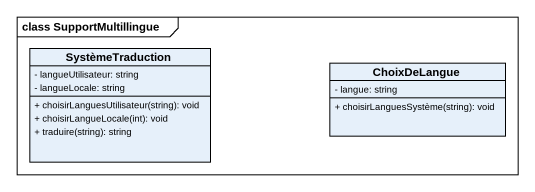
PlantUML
@startuml
mainframe class SupportMultillingue
hide circle
hide empty members
skinparam classAttributeIconSize 0
class SystèmeTraduction {
  - langueUtilisateur: string
  - langueLocale: string
  + choisirLanguesUtilisateur(string): void
  + choisirLangueLocale(int): void
  + traduire(string): string
}
class ChoixDeLangue {
  - langue: string
  + choisirLanguesSystème(string): void
}
@enduml
